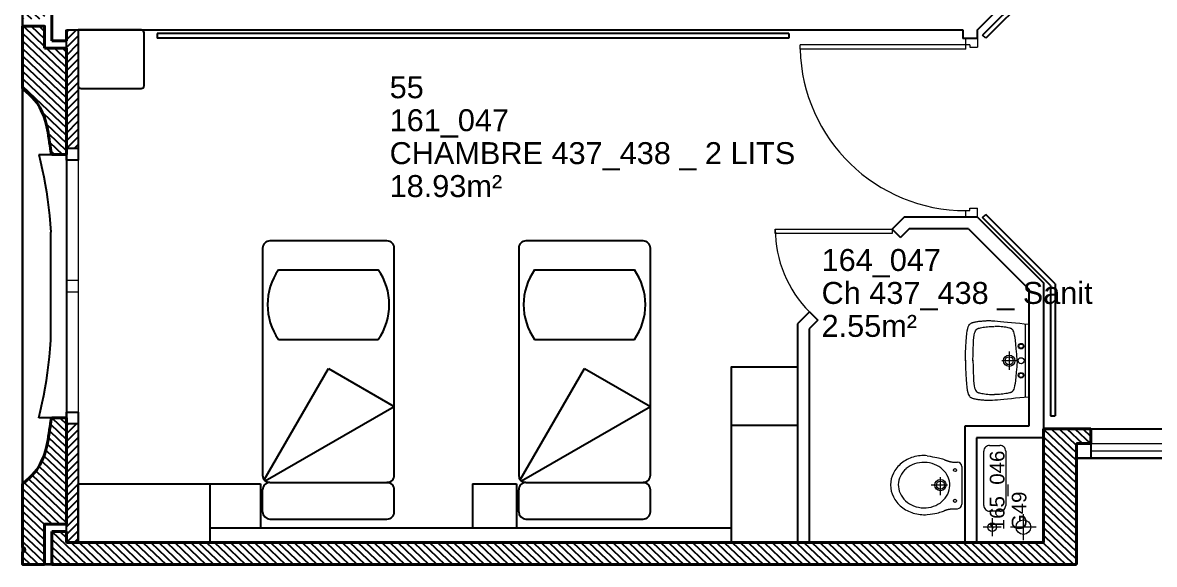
# Model space of a CAD drawing. Header units: metres. Extents: x -8 to 211, y -5 to 116.
# Drawn here: x 158.35 to 166.08, y 45.45 to 49.15 of the extents above; entities that cross this region are included whole.
import ezdxf

# ---------------------------------------------------------------- set-up
doc = ezdxf.new("R2010")
doc.units = ezdxf.units.M
doc.header["$LTSCALE"] = 0.6
doc.header["$MEASUREMENT"] = 0
doc.linetypes.add('CONTINU', pattern=[0])
doc.layers.get('0').update_dxf_attribs({"linetype": 'CONTINUOUS'})
for name, color, linetype in [('009 main courante', 181, 'CONTINUOUS'), ('400 Lits', 150, 'CONTINUOUS'), ('A_EQMP', 142, 'CONTINUOUS'), ('A_Etiqu_Gaine', 8, 'CONTINUOUS'), ('A_Etiqu_Gaine_ancien', 8, 'CONTINUOUS'), ('A_Etiqu_Gaine_code', 8, 'CONTINUOUS'), ('A_Etiqu_Local', 8, 'CONTINUOUS'), ('A_Etiqu_Local_ancien', 8, 'CONTINUOUS'), ('A_HACH_CLOIS', 7, 'CONTINU'), ('A_HACH_STRUC', 7, 'CONTINUOUS'), ('A_MUR_CLOIS', 8, 'CONTINU'), ('A_MURS_ALÈG', 7, 'CONTINU')]:
    doc.layers.add(name, color=color, linetype=linetype)
for name, color, linetype, lineweight in [('A_CHASS', 4, 'CONTINU', 0), ('A_MURS_STRU', 7, 'CONTINU', 40), ('A_PORTE', 8, 'CONTINU', 0), ('A_SANI', 5, 'CONTINU', 0), ('CONTOUR', 54, 'CONTINUOUS', 30)]:
    doc.layers.add(name, color=color, linetype=linetype, lineweight=lineweight)
doc.styles.add('Attribut', font='arial.ttf')

# ---------------------------------------------------------------- blocks, each defined once
blk = doc.blocks.new('A_Etiqu_Local')
at = {"style": 'Attribut', "flags": 1}
for tag, p in [('CODE_HOPITAL', (-0.4463, 1.632)), ('CODE_SITE', (-0.4463, 1.407)), ('CODE_BATIMENT', (-0.4463, 1.182)), ('CODE_SECTEUR', (-0.4463, 0.957)), ('CODE_ETAGE', (-0.4463, 0.732)), ('NOM_NORMALISE', (-0.4463, -0.843)), ('SECTEUR_ACTIVITE', (-0.4463, -1.068)), ('SOUS_SECTEUR_ACTIVITE', (-0.4463, -1.293)), ('VOLUME', (-0.4463, -1.518)), ('SERVICE', (-0.4463, -1.743)), ('CODE_UG', (-0.4463, -1.968)), ('CODE_UA', (-0.4463, -2.193)), ('CODE_POLE', (-0.4463, -2.418)), ('OCCUPANT_EXTERNE', (-0.4463, -2.643)), ('DISPONIBILITE', (-0.4463, -2.868)), ('ACCES_HANDICAPES', (-0.4463, -3.093)), ('NATURE_SOL', (-0.4463, -3.318)), ('RISQUE_LABORATOIRE', (-0.4463, -3.543)), ('AMIANTE', (-0.4463, -3.768))]:
    blk.add_attdef(tag, p, '', height=0.15, dxfattribs=at)
at = {"layer": 'A_Etiqu_Local', "style": 'Attribut'}
for tag, p in [('CODE_PIECE', (-0.4463, 0.282)), ('NOM_USAGE', (-0.4463, 0.057)), ('SURFACE', (-0.4463, -0.168))]:
    blk.add_attdef(tag, p, '', height=0.15, dxfattribs=at)
at = {"layer": 'A_Etiqu_Local_ancien', "style": 'Attribut'}
blk.add_attdef('CODE_PIECE_ANCIEN', (-0.4463, 0.507), '', height=0.15, dxfattribs=at)
blk = doc.blocks.new('A_Etiqu_Gaine')
at = {"style": 'Attribut', "flags": 1}
for tag, p in [('CODE_HOPITAL', (-0.4323, 0.8651)), ('CODE_SITE', (-0.4323, 0.7151)), ('CODE_BATIMENT', (-0.4323, 0.5651)), ('CODE_SECTEUR', (-0.4323, 0.4151)), ('CODE_ETAGE', (-0.4323, 0.2651)), ('NOM_NORMALISE', (-0.4323, -0.3349)), ('SECTEUR_ACTIVITE', (-0.4323, -0.4849)), ('SOUS_SECTEUR_ACTIVITE', (-0.4323, -0.6349)), ('SURFACE', (-0.4323, -0.7849)), ('CODE_UG', (-0.4323, -0.9349)), ('CODE_POLE', (-0.4323, -1.0849)), ('AMIANTE', (-0.4323, -1.2349))]:
    blk.add_attdef(tag, p, '', height=0.1, dxfattribs=at)
at = {"layer": 'A_Etiqu_Gaine', "style": 'Attribut'}
blk.add_attdef('NOM_USAGE', (-0.4323, -0.1849), '', height=0.1, dxfattribs=at)
at = {"layer": 'A_Etiqu_Gaine_ancien', "style": 'Attribut'}
blk.add_attdef('CODE_PIECE_ANCIEN', (-0.4323, 0.1151), '', height=0.1, dxfattribs=at)
at = {"layer": 'A_Etiqu_Gaine_code', "style": 'Attribut'}
blk.add_attdef('CODE_PIECE', (-0.4323, -0.0349), '', height=0.1, dxfattribs=at)

msp = doc.modelspace()

# ---------------------------------------------------------------- hatches: boundary and pattern name
at = {"layer": 'A_HACH_CLOIS'}
h = msp.add_hatch(dxfattribs=at)
h.set_pattern_fill('ANSI31', color=8, scale=0.3, style=0)
h.set_pattern_definition([(45, (158.650073, 48.286156), (-0.0265165, 0.0265165), [])])
h.paths.add_polyline_path([(158.7301, 49.096), (158.6501, 49.096), (158.6501, 48.2862), (158.7301, 48.2862)])
h = msp.add_hatch(dxfattribs=at)
h.set_pattern_fill('ANSI31', color=8, scale=0.3, style=0)
h.set_pattern_definition([(45, (158.650073, 45.596176), (-0.0265165, 0.0265165), [])])
h.paths.add_polyline_path([(158.7301, 46.4062), (158.6501, 46.4062), (158.6501, 45.7211), (158.6501, 45.5962), (158.7301, 45.5962)])
at = {"layer": 'A_HACH_STRUC', "linetype": 'Continuous'}
h = msp.add_hatch(dxfattribs=at)
h.set_pattern_fill('ANSI31', color=8, scale=0.3, angle=-88.5553, style=0)
h.set_pattern_definition([(316.4447, (158.350062, 48.24616), (0.02583954, 0.0271766), [])])
h.paths.add_polyline_path([(158.6501, 50.0462), (158.5472, 50.0462), (158.5454, 50.0362), (158.5431, 50.0224), (158.5406, 50.0054), (158.5377, 49.986), (158.5346, 49.9648), (158.5313, 49.9424), (158.5277, 49.9196), (158.5239, 49.8969), (158.5199, 49.8752), (158.5158, 49.8549), (158.5137, 49.8455), (158.5116, 49.8366), (158.5093, 49.8281), (158.5071, 49.82), (158.5047, 49.8121), (158.5022, 49.8044), (158.4996, 49.7969), (158.4969, 49.7895), (158.4941, 49.782), (158.4911, 49.7745), (158.4845, 49.7591), (158.477, 49.7432), (158.4682, 49.7268), (158.458, 49.7098), (158.446, 49.6922), (158.4319, 49.6741), (158.4156, 49.6555), (158.3967, 49.6363), (158.3749, 49.6165), (158.3501, 49.5962), (158.3501, 49.1712), (158.5001, 49.1712), (158.5001, 49.3211), (158.6501, 49.3211)])
h.paths.add_polyline_path([(158.6501, 48.9713), (158.5001, 48.9713), (158.5001, 49.1212), (158.3501, 49.1212), (158.3501, 48.6961), (158.3749, 48.6758), (158.3967, 48.656), (158.4156, 48.6368), (158.4319, 48.6182), (158.446, 48.6001), (158.458, 48.5826), (158.4682, 48.5656), (158.477, 48.5491), (158.4845, 48.5332), (158.4911, 48.5178), (158.4941, 48.5103), (158.4969, 48.5029), (158.4996, 48.4954), (158.5022, 48.4879), (158.5047, 48.4802), (158.5071, 48.4723), (158.5093, 48.4642), (158.5116, 48.4557), (158.5137, 48.4468), (158.5158, 48.4374), (158.5199, 48.4172), (158.5239, 48.3954), (158.5277, 48.3727), (158.5313, 48.3499), (158.5346, 48.3275), (158.5377, 48.3063), (158.5406, 48.2869), (158.5431, 48.2699), (158.5454, 48.2561), (158.5472, 48.2462), (158.6501, 48.2462)])
h = msp.add_hatch(dxfattribs=at)
h.set_pattern_fill('ANSI31', color=8, scale=0.3, angle=-88.5553, style=0)
h.set_pattern_definition([(316.4447, (158.350062, 45.446174), (0.02583954, 0.02717661), [])])
h.paths.add_polyline_path([(158.6501, 46.4462), (158.5472, 46.4462), (158.5454, 46.4362), (158.5431, 46.4224), (158.5406, 46.4055), (158.5377, 46.386), (158.5346, 46.3648), (158.5313, 46.3424), (158.5277, 46.3196), (158.5239, 46.297), (158.5199, 46.2752), (158.5158, 46.2549), (158.5137, 46.2455), (158.5116, 46.2366), (158.5093, 46.2281), (158.5071, 46.22), (158.5047, 46.2121), (158.5022, 46.2044), (158.4996, 46.1969), (158.4969, 46.1895), (158.4924, 46.1775), (158.4845, 46.1591), (158.477, 46.1432), (158.4682, 46.1268), (158.458, 46.1098), (158.446, 46.0922), (158.4319, 46.0741), (158.4156, 46.0555), (158.3967, 46.0363), (158.3749, 46.0165), (158.3501, 45.9962), (158.3501, 45.5612, -1), (158.3501, 45.5312), (158.3501, 45.4462), (158.5001, 45.4462), (158.5001, 45.7211), (158.6501, 45.7211)])
h.paths.add_polyline_path([(165.5501, 46.2712), (165.65, 46.2712), (165.65, 46.3712), (165.5501, 46.3712), (165.3246, 46.3712), (165.3246, 46.3099), (165.3246, 45.5962), (158.6501, 45.5962), (158.6501, 45.6711), (158.5501, 45.6711), (158.5501, 45.6462), (158.5501, 45.4462), (165.2251, 45.4462), (165.5501, 45.4462)])

# ---------------------------------------------------------------- linework, layer by layer
at = {"layer": '009 main courante', "color": 8, "linetype": 'Continuous'}
for p, q in [((165.3746, 49.5254), (164.91, 49.0607)), ((165.4046, 49.5129), (164.9312, 49.0395)), ((163.5847, 49.0711), (159.2701, 49.0711)), ((159.2701, 49.0711), (159.2701, 49.0411)), ((163.5847, 49.0411), (159.2701, 49.0411)), ((164.9312, 49.0395), (164.91, 49.0607)), ((164.91, 47.8152), (164.9312, 47.8364)), ((165.3746, 47.3506), (164.91, 47.8152)), ((165.4046, 47.363), (164.9312, 47.8364)), ((165.3746, 47.3506), (165.3746, 46.4612)), ((165.4046, 47.363), (165.4046, 46.4612)), ((165.3746, 46.4612), (165.4046, 46.4612))]:
    msp.add_line(p, q, dxfattribs=at)
at = {"layer": '009 main courante', "color": 8}
msp.add_line((163.5847, 49.0711), (163.5847, 49.0411), dxfattribs=at)
at = {"layer": '400 Lits', "color": 8, "linetype": 'Continuous'}
for p, q in [((160.8395, 47.6553), (160.0395, 47.6553)), ((162.5895, 47.6553), (161.7895, 47.6553)), ((159.9895, 47.6053), (159.9895, 46.055)), ((160.8895, 46.055), (160.8895, 47.6053)), ((161.7395, 47.6053), (161.7395, 46.055)), ((162.6395, 46.055), (162.6395, 47.6053)), ((160.0987, 47.4586), (160.7803, 47.4586)), ((161.8487, 47.4586), (162.5303, 47.4586)), ((160.0987, 46.9815), (160.7803, 46.9815)), ((161.8487, 46.9815), (162.5303, 46.9815)), ((160.0004, 46.0241), (160.4395, 46.7847)), ((160.4395, 46.7847), (160.8895, 46.5249)), ((161.7504, 46.0241), (162.1895, 46.7847)), ((162.1895, 46.7847), (162.6395, 46.5249)), ((160.0084, 46.0162), (160.8895, 46.5249)), ((161.7584, 46.0162), (162.6395, 46.5249)), ((159.9895, 45.8053), (159.9895, 45.9553)), ((160.0395, 46.0053), (160.8395, 46.0053)), ((160.0395, 46.0053), (160.8395, 46.0053)), ((160.0395, 46.0053), (160.8395, 46.0053)), ((160.8895, 45.8053), (160.8895, 45.9553)), ((161.7395, 45.8053), (161.7395, 45.9553)), ((161.7895, 46.0053), (162.5895, 46.0053)), ((161.7895, 46.0053), (162.5895, 46.0053)), ((161.7895, 46.0053), (162.5895, 46.0053)), ((162.6395, 45.8053), (162.6395, 45.9553)), ((160.0395, 45.7553), (160.8395, 45.7553)), ((161.7895, 45.7553), (162.5895, 45.7553))]:
    msp.add_line(p, q, dxfattribs=at)
for centre, radius, start, end in [((160.0395, 47.6053), 0.05, 90.00168, 180.00176), ((160.8395, 47.6053), 0.05, 359.99938, 89.99947), ((161.7895, 47.6053), 0.05, 90.00168, 180.00176), ((162.5895, 47.6053), 0.05, 359.99938, 89.99947), ((160.4395, 47.22), 0.416, 145.00777, 214.99254), ((160.4395, 47.22), 0.416, 325.00791, 34.99193), ((162.1895, 47.22), 0.416, 145.00777, 214.99254), ((162.1895, 47.22), 0.416, 325.00791, 34.99193), ((160.0395, 46.0553), 0.05, 180.00006, 269.99994), ((160.8395, 46.0553), 0.05, 270.00168, 0.00176), ((161.7895, 46.0553), 0.05, 180.00006, 269.99994), ((162.5895, 46.0553), 0.05, 270.00168, 0.00176), ((160.0395, 45.9553), 0.05, 89.99996, 180.00004), ((160.8395, 45.9553), 0.05, 359.99824, 89.99832), ((161.7895, 45.9553), 0.05, 89.99996, 180.00004), ((162.5895, 45.9553), 0.05, 359.99824, 89.99832), ((160.0395, 45.8053), 0.05, 180.00006, 269.99994), ((160.8395, 45.8053), 0.05, 270.00168, 0.00176), ((161.7895, 45.8053), 0.05, 180.00006, 269.99994), ((162.5895, 45.8053), 0.05, 270.00168, 0.00176)]:
    msp.add_arc(centre, radius, start, end, dxfattribs=at)
at = {"layer": 'A_CHASS', "color": 8, "linetype": 'Continuous'}
for p, q in [((158.6501, 46.4862), (158.6501, 48.2062)), ((158.7301, 48.2062), (158.7301, 46.4862)), ((165.6501, 46.2712), (167.0999, 46.2712)), ((165.6501, 46.2212), (167.0999, 46.2212)), ((165.6501, 46.1712), (167.0999, 46.1712))]:
    msp.add_line(p, q, dxfattribs=at)
for points in [[(158.6501, 47.3862), (158.7301, 47.3862)], [(158.7301, 47.3062), (158.6501, 47.3062)]]:
    msp.add_lwpolyline(points, dxfattribs=at)
at = {"layer": 'A_EQMP', "color": 8, "linetype": 'Continuous'}
for p, q in [((163.1946, 46.3962), (163.6446, 46.3962)), ((159.9747, 45.9962), (159.9747, 45.6962)), ((161.4247, 45.9962), (161.7247, 45.9962)), ((161.4247, 45.9962), (161.4247, 45.6962)), ((161.7247, 45.9962), (161.7247, 45.6962)), ((159.6301, 45.6962), (163.1946, 45.6962))]:
    msp.add_line(p, q, dxfattribs=at)
msp.add_lwpolyline([(158.7301, 49.096), (158.7301, 48.716, 0.414214), (158.7501, 48.696), (159.1601, 48.696, 0.414214), (159.1801, 48.716), (159.1801, 49.076, 0.414213), (159.1601, 49.096), (158.7301, 49.096)], format="xyb", dxfattribs=at)
msp.add_lwpolyline([(163.6446, 45.5962), (163.1946, 45.5962), (163.1946, 46.7962), (163.6446, 46.7962)], close=True, dxfattribs=at)
msp.add_lwpolyline([(159.6301, 45.9962), (159.6301, 45.5962), (158.7301, 45.5962), (158.7301, 45.9962), (159.9747, 45.9962)], dxfattribs=at)
at = {"layer": 'A_MUR_CLOIS', "color": 8, "linetype": 'Continuous'}
for p, q in [((164.8746, 49.096), (165.3246, 49.546)), ((158.6501, 49.096), (164.7746, 49.096)), ((164.7745, 49.0962), (164.7743, 49.096)), ((164.7746, 49.096), (164.7743, 49.096)), ((164.7746, 49.096), (164.7746, 49.038)), ((164.8746, 49.038), (164.7746, 49.038)), ((164.8746, 49.038), (164.8746, 49.096)), ((164.3746, 47.8182), (164.2925, 47.736)), ((164.8746, 47.8182), (164.3746, 47.8182)), ((164.8746, 47.8182), (165.3246, 47.3682)), ((164.2925, 47.736), (164.349, 47.6795)), ((164.4078, 47.7382), (164.349, 47.6795)), ((164.8132, 47.7382), (164.4078, 47.7382)), ((164.8132, 47.7382), (165.2246, 47.3268)), ((165.3246, 47.3682), (165.3246, 46.3099)), ((165.2246, 47.3268), (165.2246, 46.3899)), ((163.7268, 47.1704), (163.6446, 47.0882)), ((163.7833, 47.1138), (163.7246, 47.0551)), ((163.7268, 47.1704), (163.7833, 47.1138)), ((163.6446, 47.0882), (163.6446, 45.5962)), ((163.7246, 47.0551), (163.7246, 45.5962)), ((165.2246, 46.3899), (164.7876, 46.3899)), ((164.7876, 46.3899), (164.7876, 45.5962)), ((165.3246, 46.3099), (164.8676, 46.3099)), ((164.8676, 46.3099), (164.8676, 45.5962))]:
    msp.add_line(p, q, dxfattribs=at)
for points in [[(158.7301, 49.0962), (158.7301, 48.2062), (158.6501, 48.2062), (158.6501, 49.0962)], [(158.6501, 49.0962), (158.7301, 49.0962)], [(158.7301, 48.2862), (158.6501, 48.2862)], [(158.7301, 46.4862), (158.7301, 45.5962), (158.6501, 45.5962), (158.6501, 46.4862)], [(158.6501, 46.4862), (158.7301, 46.4862)], [(158.7301, 46.4062), (158.6501, 46.4062)]]:
    msp.add_lwpolyline(points, dxfattribs=at)
msp.add_lwpolyline([(165.6501, 46.1712), (165.5501, 46.1712), (165.5501, 46.2712), (165.6501, 46.2712)], close=True, dxfattribs=at)
at = {"layer": 'A_MURS_ALÈG', "color": 8, "ltscale": 200}
for p, q in [((158.3501, 48.6962), (158.3501, 45.9962)), ((158.4601, 48.2462), (158.6501, 48.2462)), ((158.6501, 48.2462), (158.6501, 46.4462)), ((158.5435, 46.9768), (158.5435, 47.7156)), ((158.5384, 46.9193), (158.5435, 46.9768)), ((158.5266, 46.8087), (158.5328, 46.8633)), ((158.5328, 46.8633), (158.5384, 46.9193)), ((158.5197, 46.7552), (158.5266, 46.8087)), ((158.5121, 46.7027), (158.5197, 46.7552)), ((158.4942, 46.5994), (158.5036, 46.6508)), ((158.5036, 46.6508), (158.5121, 46.7027)), ((158.4839, 46.5483), (158.4942, 46.5994)), ((158.4601, 46.4462), (158.4725, 46.4973)), ((158.4725, 46.4973), (158.4839, 46.5483)), ((158.6501, 46.4462), (158.4601, 46.4462)), ((165.65, 46.3712), (167.1, 46.3712))]:
    msp.add_line(p, q, dxfattribs=at)
msp.add_lwpolyline([(158.4601, 48.2462), (158.4725, 48.195), (158.4839, 48.144), (158.4942, 48.0929), (158.5036, 48.0415), (158.5121, 47.9897), (158.5197, 47.9371), (158.5266, 47.8836), (158.5328, 47.829), (158.5384, 47.7731), (158.5435, 47.7156)], dxfattribs=at)
at = {"layer": 'A_MURS_STRU', "color": 8, "linetype": 'Continuous'}
for p, q in [((158.5501, 49.2711), (158.5501, 49.0213)), ((158.6501, 49.0962), (158.6501, 49.0213)), ((158.5001, 48.9713), (158.6501, 48.9713)), ((158.5501, 49.0213), (158.6501, 49.0213)), ((158.6501, 48.2462), (158.6501, 48.9713)), ((158.5501, 48.2462), (158.6501, 48.2462)), ((158.5501, 46.4462), (158.6501, 46.4462)), ((158.6501, 46.4462), (158.6501, 45.7211)), ((165.3246, 46.3712), (165.65, 46.3712)), ((165.3246, 45.5962), (165.3246, 46.3712)), ((165.65, 46.3712), (165.65, 46.2712)), ((165.5501, 46.2712), (165.65, 46.2712)), ((165.5501, 45.4462), (165.5501, 46.2712)), ((158.5001, 45.7211), (158.6501, 45.7211)), ((158.5501, 45.4462), (158.5501, 45.6711)), ((158.5501, 45.6711), (158.6501, 45.6711)), ((158.6501, 45.5962), (158.6501, 45.6711)), ((165.3246, 45.5962), (158.6501, 45.5962)), ((165.5501, 45.4462), (158.5501, 45.4462))]:
    msp.add_line(p, q, dxfattribs=at)
for points in [[(158.5001, 48.9713), (158.5001, 49.1212), (158.3501, 49.1212), (158.3501, 48.6961)], [(158.3501, 48.6961), (158.3749, 48.6758), (158.3967, 48.656), (158.4156, 48.6368), (158.4319, 48.6182), (158.446, 48.6001), (158.458, 48.5826), (158.4682, 48.5656), (158.477, 48.5491), (158.4845, 48.5332), (158.4911, 48.5178), (158.4911, 48.5178), (158.4941, 48.5103), (158.4969, 48.5029), (158.4996, 48.4954), (158.5022, 48.4879), (158.5047, 48.4802), (158.5071, 48.4723), (158.5093, 48.4642), (158.5116, 48.4557), (158.5137, 48.4468), (158.5158, 48.4374), (158.5158, 48.4374), (158.5199, 48.4172), (158.5239, 48.3954), (158.5277, 48.3727), (158.5313, 48.3499), (158.5346, 48.3275), (158.5377, 48.3063), (158.5406, 48.2869), (158.5431, 48.2699), (158.5454, 48.2561), (158.5473, 48.2461)], [(158.3501, 45.9962), (158.3749, 46.0165), (158.3967, 46.0363), (158.4156, 46.0555), (158.4319, 46.0741), (158.446, 46.0922), (158.458, 46.1098), (158.4682, 46.1268), (158.477, 46.1432), (158.4845, 46.1591), (158.4911, 46.1745), (158.4911, 46.1745), (158.4941, 46.182), (158.4969, 46.1895), (158.4996, 46.1969), (158.5022, 46.2044), (158.5047, 46.2121), (158.5071, 46.22), (158.5093, 46.2281), (158.5116, 46.2366), (158.5137, 46.2455), (158.5158, 46.2549), (158.5158, 46.2549), (158.5199, 46.2752), (158.5239, 46.297), (158.5277, 46.3196), (158.5313, 46.3424), (158.5346, 46.3648), (158.5377, 46.386), (158.5406, 46.4055), (158.5431, 46.4224), (158.5454, 46.4362), (158.5473, 46.4462)], [(158.3501, 45.5612), (158.3501, 45.9962)], [(158.5001, 45.7211), (158.5001, 45.4462), (158.3501, 45.4462), (158.3501, 45.5312)]]:
    msp.add_lwpolyline(points, dxfattribs=at)
msp.add_arc((158.3501, 45.5462), 0.015, 269.99997, 90, dxfattribs=at)
at = {"layer": 'A_PORTE', "color": 8, "linetype": 'Continuous'}
for p, q in [((164.8746, 49.038), (164.7946, 49.038)), ((164.7946, 48.9641), (164.7946, 49.038)), ((164.8746, 49.038), (164.8746, 48.9781)), ((164.8224, 48.9941), (163.663, 48.9941)), ((163.663, 48.9641), (163.663, 48.9941)), ((164.7946, 48.9641), (163.663, 48.9641)), ((164.8224, 48.9941), (164.8224, 48.9781)), ((164.8224, 48.9781), (164.8746, 48.9781)), ((164.8224, 47.8781), (164.8746, 47.8781)), ((164.8224, 47.8621), (164.8224, 47.8781)), ((164.8746, 47.8182), (164.8746, 47.8781)), ((164.7946, 47.8621), (164.8224, 47.8621)), ((164.7946, 47.8182), (164.7946, 47.8621)), ((164.8746, 47.8182), (164.7946, 47.8182)), ((163.4925, 47.706), (163.4925, 47.736)), ((163.4925, 47.736), (164.2925, 47.736)), ((164.2925, 47.736), (164.2925, 47.706)), ((164.2925, 47.706), (163.4925, 47.706))]:
    msp.add_line(p, q, dxfattribs=at)
for centre, radius, start, end in [((164.7946, 48.9941), 1.132, 181.51862, 270), ((164.2925, 47.736), 0.8, 180.00001, 225.00002)]:
    msp.add_arc(centre, radius, start, end, dxfattribs=at)
at = {"layer": 'A_SANI', "color": 8, "linetype": 'Continuous'}
for p, q in [((164.8342, 47.095), (164.8375, 47.0965)), ((164.8375, 47.0965), (164.8412, 47.0979)), ((164.8412, 47.0979), (164.8453, 47.0991)), ((164.8453, 47.0991), (164.8497, 47.1002)), ((164.8497, 47.1002), (164.8545, 47.1013)), ((164.8545, 47.1013), (164.8599, 47.1023)), ((164.8599, 47.1023), (164.8656, 47.1033)), ((164.8656, 47.1033), (164.8716, 47.1043)), ((164.8716, 47.1043), (164.8779, 47.1052)), ((164.8779, 47.1052), (164.8844, 47.1061)), ((164.8844, 47.1061), (164.8909, 47.1069)), ((164.8909, 47.1069), (164.8975, 47.1076)), ((164.8975, 47.1076), (164.904, 47.1083)), ((164.904, 47.1083), (164.9104, 47.1089)), ((164.9104, 47.1089), (164.9166, 47.1095)), ((164.9166, 47.1095), (164.9225, 47.11)), ((164.9225, 47.11), (164.9282, 47.1103)), ((164.9282, 47.1103), (164.9338, 47.1106)), ((164.9338, 47.1106), (164.9394, 47.1108)), ((164.9394, 47.1108), (164.945, 47.111)), ((164.945, 47.111), (164.9509, 47.111)), ((164.9509, 47.111), (164.9569, 47.1109)), ((164.9569, 47.1109), (164.9633, 47.1107)), ((164.9633, 47.1107), (164.9701, 47.1105)), ((164.9701, 47.1105), (164.9774, 47.1101)), ((164.9774, 47.1101), (164.9937, 47.109)), ((164.9937, 47.109), (165.0123, 47.1076)), ((165.0123, 47.1076), (165.033, 47.1058)), ((165.033, 47.1058), (165.0556, 47.1037)), ((165.0556, 47.1037), (165.0801, 47.1013)), ((165.0801, 47.1013), (165.1062, 47.0987)), ((165.1062, 47.0987), (165.1339, 47.0959)), ((165.1339, 47.0959), (165.1629, 47.093)), ((164.7989, 46.9986), (164.8016, 47.0229)), ((164.8016, 47.0229), (164.8047, 47.0422)), ((164.8047, 47.0422), (164.8081, 47.0573)), ((164.8081, 47.0573), (164.812, 47.0688)), ((164.812, 47.0688), (164.8162, 47.0775)), ((164.8162, 47.0775), (164.8207, 47.0842)), ((164.8207, 47.0842), (164.8231, 47.0869)), ((164.8231, 47.0869), (164.8256, 47.0893)), ((164.8256, 47.0893), (164.8283, 47.0915)), ((164.8283, 47.0915), (164.8311, 47.0934)), ((164.8311, 47.0934), (164.8342, 47.095)), ((164.8525, 47.0121), (164.8551, 47.0248)), ((164.8551, 47.0248), (164.8581, 47.0345)), ((164.8581, 47.0345), (164.8612, 47.0418)), ((164.8612, 47.0418), (164.8645, 47.0472)), ((164.8645, 47.0472), (164.8662, 47.0494)), ((164.8662, 47.0494), (164.868, 47.0513)), ((164.868, 47.0513), (164.8699, 47.053)), ((164.8699, 47.053), (164.8718, 47.0545)), ((164.8718, 47.0545), (164.8739, 47.0557)), ((164.8739, 47.0557), (164.8762, 47.0569)), ((164.8762, 47.0569), (164.8787, 47.0579)), ((164.8787, 47.0579), (164.8814, 47.0588)), ((164.8814, 47.0588), (164.8843, 47.0596)), ((164.8843, 47.0596), (164.8876, 47.0604)), ((164.8876, 47.0604), (164.8949, 47.062)), ((164.8949, 47.062), (164.9032, 47.0636)), ((164.9032, 47.0636), (164.9125, 47.0651)), ((164.9125, 47.0651), (164.9224, 47.0665)), ((164.9224, 47.0665), (164.9329, 47.0678)), ((164.9329, 47.0678), (164.9438, 47.0689)), ((164.9438, 47.0689), (164.9549, 47.0699)), ((164.9549, 47.0699), (164.966, 47.0707)), ((164.966, 47.0707), (164.9771, 47.0713)), ((164.9771, 47.0713), (164.9879, 47.0717)), ((165.0029, 47.0713), (164.9922, 47.0717)), ((165.014, 47.0707), (165.0029, 47.0713)), ((165.0251, 47.0699), (165.014, 47.0707)), ((165.0362, 47.0689), (165.0251, 47.0699)), ((165.0471, 47.0678), (165.0362, 47.0689)), ((165.0576, 47.0665), (165.0471, 47.0678)), ((165.0676, 47.0651), (165.0576, 47.0665)), ((165.0768, 47.0636), (165.0676, 47.0651)), ((165.0851, 47.062), (165.0768, 47.0636)), ((165.0925, 47.0604), (165.0851, 47.062)), ((165.0957, 47.0596), (165.0925, 47.0604)), ((165.0986, 47.0588), (165.0957, 47.0596)), ((165.1013, 47.0579), (165.0986, 47.0588)), ((165.1038, 47.0569), (165.1013, 47.0579)), ((165.1061, 47.0557), (165.1038, 47.0569)), ((165.1082, 47.0545), (165.1061, 47.0557)), ((165.1102, 47.053), (165.1082, 47.0545)), ((165.112, 47.0513), (165.1102, 47.053)), ((165.1138, 47.0494), (165.112, 47.0513)), ((165.1155, 47.0472), (165.1138, 47.0494)), ((165.1188, 47.0418), (165.1155, 47.0472)), ((165.122, 47.0345), (165.1188, 47.0418)), ((165.1251, 47.0248), (165.122, 47.0345)), ((165.1282, 47.0121), (165.1251, 47.0248)), ((165.1629, 47.093), (165.1932, 47.09)), ((165.1932, 47.09), (165.2246, 47.0869)), ((165.1997, 47.0869), (165.1997, 46.5915)), ((165.2246, 47.0869), (165.2246, 46.5915)), ((164.7949, 46.9322), (164.7967, 46.9686)), ((164.7967, 46.9686), (164.7989, 46.9986)), ((164.845, 46.9182), (164.8463, 46.9493)), ((164.8463, 46.9493), (164.848, 46.9749)), ((164.848, 46.9749), (164.8501, 46.9956)), ((164.8501, 46.9956), (164.8525, 47.0121)), ((165.1311, 46.9956), (165.1282, 47.0121)), ((165.1341, 46.9749), (165.1311, 46.9956)), ((165.137, 46.9493), (165.1341, 46.9749)), ((165.1399, 46.9182), (165.137, 46.9493)), ((164.7929, 46.8372), (164.7937, 46.8887)), ((164.7937, 46.8887), (164.7949, 46.9322)), ((164.8437, 46.837), (164.8441, 46.881)), ((164.8441, 46.881), (164.845, 46.9182)), ((165.0911, 46.9005), (165.0911, 46.774)), ((165.1428, 46.881), (165.1399, 46.9182)), ((165.1458, 46.837), (165.1428, 46.881)), ((164.7929, 46.8412), (164.7937, 46.7897)), ((164.7937, 46.7897), (164.7949, 46.7462)), ((164.8437, 46.8404), (164.8441, 46.7964)), ((164.8441, 46.7964), (164.845, 46.7592)), ((165.1421, 46.8372), (165.04, 46.8372)), ((165.1428, 46.7964), (165.1399, 46.7592)), ((165.1458, 46.8404), (165.1428, 46.7964)), ((164.7949, 46.7462), (164.7967, 46.7098)), ((164.7967, 46.7098), (164.7989, 46.6798)), ((164.845, 46.7592), (164.8463, 46.728)), ((164.8463, 46.728), (164.848, 46.7024)), ((165.137, 46.728), (165.1341, 46.7024)), ((165.1399, 46.7592), (165.137, 46.728)), ((164.7989, 46.6798), (164.8016, 46.6555)), ((164.8016, 46.6555), (164.8047, 46.6362)), ((164.8047, 46.6362), (164.8081, 46.6211)), ((164.848, 46.7024), (164.8501, 46.6817)), ((164.8501, 46.6817), (164.8525, 46.6653)), ((164.8525, 46.6653), (164.8551, 46.6525)), ((164.8551, 46.6525), (164.8581, 46.6428)), ((164.8581, 46.6428), (164.8612, 46.6356)), ((164.8612, 46.6356), (164.8645, 46.6301)), ((165.1188, 46.6356), (165.1155, 46.6301)), ((165.122, 46.6428), (165.1188, 46.6356)), ((165.1251, 46.6525), (165.122, 46.6428)), ((165.1282, 46.6653), (165.1251, 46.6525)), ((165.1311, 46.6817), (165.1282, 46.6653)), ((165.1341, 46.7024), (165.1311, 46.6817)), ((164.8081, 46.6211), (164.812, 46.6096)), ((164.812, 46.6096), (164.8162, 46.6009)), ((164.8162, 46.6009), (164.8207, 46.5942)), ((164.8207, 46.5942), (164.8231, 46.5915)), ((164.8231, 46.5915), (164.8256, 46.5891)), ((164.8256, 46.5891), (164.8283, 46.5869)), ((164.8283, 46.5869), (164.8311, 46.585)), ((164.8311, 46.585), (164.8342, 46.5834)), ((164.8342, 46.5834), (164.8375, 46.5819)), ((164.8375, 46.5819), (164.8412, 46.5805)), ((164.8412, 46.5805), (164.8453, 46.5793)), ((164.8453, 46.5793), (164.8497, 46.5782)), ((164.8497, 46.5782), (164.8545, 46.5771)), ((164.8545, 46.5771), (164.8599, 46.5761)), ((164.8599, 46.5761), (164.8656, 46.5751)), ((164.8645, 46.6301), (164.8662, 46.6279)), ((164.8656, 46.5751), (164.8716, 46.5741)), ((164.8662, 46.6279), (164.868, 46.626)), ((164.868, 46.626), (164.8699, 46.6243)), ((164.8699, 46.6243), (164.8718, 46.6229)), ((164.8716, 46.5741), (164.8779, 46.5732)), ((164.8718, 46.6229), (164.8739, 46.6216)), ((164.8739, 46.6216), (164.8762, 46.6205)), ((164.8762, 46.6205), (164.8787, 46.6195)), ((164.8779, 46.5732), (164.8844, 46.5723)), ((164.8787, 46.6195), (164.8814, 46.6186)), ((164.8814, 46.6186), (164.8843, 46.6177)), ((164.8843, 46.6177), (164.8876, 46.6169)), ((164.8844, 46.5723), (164.8909, 46.5715)), ((164.8876, 46.6169), (164.8949, 46.6153)), ((164.8909, 46.5715), (164.8975, 46.5708)), ((164.8949, 46.6153), (164.9032, 46.6138)), ((164.8975, 46.5708), (164.904, 46.5701)), ((164.9032, 46.6138), (164.9125, 46.6123)), ((164.904, 46.5701), (164.9104, 46.5695)), ((164.9104, 46.5695), (164.9166, 46.5689)), ((164.9125, 46.6123), (164.9226, 46.6109)), ((164.9166, 46.5689), (164.9225, 46.5685)), ((164.9225, 46.5685), (164.9282, 46.5681)), ((164.9226, 46.6109), (164.9332, 46.6096)), ((164.9282, 46.5681), (164.9338, 46.5678)), ((164.9332, 46.6096), (164.9443, 46.6084)), ((164.9338, 46.5678), (164.9394, 46.5676)), ((164.9394, 46.5676), (164.945, 46.5674)), ((164.9443, 46.6084), (164.9556, 46.6074)), ((164.945, 46.5674), (164.9509, 46.5674)), ((164.9509, 46.5674), (164.9569, 46.5675)), ((164.9556, 46.6074), (164.9672, 46.6066)), ((164.9569, 46.5675), (164.9633, 46.5677)), ((164.9633, 46.5677), (164.9701, 46.5679)), ((164.9672, 46.6066), (164.9787, 46.606)), ((164.9701, 46.5679), (164.9774, 46.5683)), ((164.9774, 46.5683), (164.9937, 46.5694)), ((164.9787, 46.606), (164.99, 46.6056)), ((165.0013, 46.606), (164.99, 46.6056)), ((164.9937, 46.5694), (165.0123, 46.5708)), ((165.0129, 46.6066), (165.0013, 46.606)), ((165.0123, 46.5708), (165.033, 46.5726)), ((165.0244, 46.6074), (165.0129, 46.6066)), ((165.0358, 46.6084), (165.0244, 46.6074)), ((165.033, 46.5726), (165.0556, 46.5747)), ((165.0468, 46.6096), (165.0358, 46.6084)), ((165.0575, 46.6109), (165.0468, 46.6096)), ((165.0556, 46.5747), (165.0801, 46.5771)), ((165.0675, 46.6123), (165.0575, 46.6109)), ((165.0768, 46.6138), (165.0675, 46.6123)), ((165.0851, 46.6153), (165.0768, 46.6138)), ((165.0801, 46.5771), (165.1062, 46.5797)), ((165.0925, 46.6169), (165.0851, 46.6153)), ((165.0957, 46.6177), (165.0925, 46.6169)), ((165.0986, 46.6186), (165.0957, 46.6177)), ((165.1013, 46.6195), (165.0986, 46.6186)), ((165.1038, 46.6205), (165.1013, 46.6195)), ((165.1061, 46.6216), (165.1038, 46.6205)), ((165.1082, 46.6229), (165.1061, 46.6216)), ((165.1062, 46.5797), (165.1339, 46.5825)), ((165.1102, 46.6243), (165.1082, 46.6229)), ((165.112, 46.626), (165.1102, 46.6243)), ((165.1138, 46.6279), (165.112, 46.626)), ((165.1155, 46.6301), (165.1138, 46.6279)), ((165.1339, 46.5825), (165.1629, 46.5854)), ((165.1629, 46.5854), (165.1932, 46.5885)), ((165.1932, 46.5885), (165.2246, 46.5915)), ((164.9576, 46.259), (165.0276, 46.259)), ((164.5315, 46.1876), (164.5508, 46.1846)), ((164.5508, 46.1846), (164.568, 46.1817)), ((164.568, 46.1817), (164.5832, 46.1789)), ((164.5832, 46.1789), (164.5965, 46.176)), ((164.5965, 46.176), (164.6082, 46.1733)), ((164.6082, 46.1733), (164.6183, 46.1707)), ((164.6183, 46.1707), (164.6271, 46.1682)), ((164.6271, 46.1682), (164.6347, 46.1658)), ((164.9176, 45.849), (164.9176, 46.219)), ((165.0676, 46.219), (165.0676, 45.849)), ((164.6347, 46.1658), (164.6413, 46.1636)), ((164.6413, 46.1636), (164.647, 46.1615)), ((164.647, 46.1615), (164.6496, 46.1606)), ((164.6496, 46.1606), (164.6521, 46.1597)), ((164.6521, 46.1597), (164.6544, 46.1588)), ((164.6544, 46.1588), (164.6566, 46.1579)), ((164.6566, 46.1579), (164.6588, 46.1571)), ((164.6588, 46.1571), (164.6609, 46.1564)), ((164.6609, 46.1564), (164.6629, 46.1556)), ((164.6629, 46.1556), (164.665, 46.1548)), ((164.665, 46.1548), (164.667, 46.1541)), ((164.667, 46.1541), (164.6691, 46.1534)), ((164.6691, 46.1534), (164.6712, 46.1526)), ((164.6712, 46.1526), (164.6734, 46.1519)), ((164.6734, 46.1519), (164.6756, 46.1512)), ((164.6756, 46.1512), (164.6779, 46.1505)), ((164.6779, 46.1505), (164.6801, 46.1498)), ((164.6801, 46.1498), (164.6824, 46.1492)), ((164.6824, 46.1492), (164.6847, 46.1485)), ((164.6847, 46.1485), (164.687, 46.1479)), ((164.687, 46.1479), (164.6893, 46.1474)), ((164.6893, 46.1474), (164.6915, 46.1469)), ((164.6915, 46.1469), (164.6959, 46.146)), ((164.6959, 46.146), (164.7003, 46.1453)), ((164.7003, 46.1453), (164.7046, 46.1447)), ((164.7046, 46.1447), (164.7088, 46.1443)), ((164.7088, 46.1443), (164.7131, 46.144)), ((164.7131, 46.144), (164.7174, 46.1438)), ((164.7174, 46.1438), (164.7218, 46.1437)), ((164.7218, 46.1437), (164.7262, 46.1436)), ((164.7262, 46.1436), (164.7308, 46.1436)), ((164.7308, 46.1436), (164.7356, 46.1436)), ((164.7356, 46.1436), (164.7387, 46.1435)), ((164.7676, 46.1135), (164.7676, 45.8563)), ((164.6218, 45.919), (164.6218, 46.0411)), ((164.6706, 45.9874), (164.5583, 45.9874)), ((164.5315, 45.7872), (164.5508, 45.7889)), ((164.5508, 45.7889), (164.568, 45.791)), ((164.568, 45.791), (164.5832, 45.7934)), ((164.5832, 45.7934), (164.5965, 45.7961)), ((164.5965, 45.7961), (164.6082, 45.7989)), ((164.6082, 45.7989), (164.6183, 45.8018)), ((164.6183, 45.8018), (164.6271, 45.8047)), ((164.6271, 45.8047), (164.6347, 45.8076)), ((164.6347, 45.8076), (164.6413, 45.8102)), ((164.6413, 45.8102), (164.647, 45.8127)), ((164.647, 45.8127), (164.6496, 45.8138)), ((164.6496, 45.8138), (164.6521, 45.8148)), ((164.6521, 45.8148), (164.6544, 45.8157)), ((164.6544, 45.8157), (164.6566, 45.8166)), ((164.6566, 45.8166), (164.6588, 45.8174)), ((164.6588, 45.8174), (164.6609, 45.8182)), ((164.6609, 45.8182), (164.6629, 45.8189)), ((164.6629, 45.8189), (164.665, 45.8196)), ((164.665, 45.8196), (164.667, 45.8202)), ((164.667, 45.8202), (164.6691, 45.8207)), ((164.6691, 45.8207), (164.6712, 45.8213)), ((164.6712, 45.8213), (164.6734, 45.8218)), ((164.6734, 45.8218), (164.6756, 45.8222)), ((164.6756, 45.8222), (164.6779, 45.8227)), ((164.6779, 45.8227), (164.6801, 45.823)), ((164.6801, 45.823), (164.6824, 45.8234)), ((164.6824, 45.8234), (164.6847, 45.8238)), ((164.6847, 45.8238), (164.687, 45.8241)), ((164.687, 45.8241), (164.6893, 45.8243)), ((164.6893, 45.8243), (164.6915, 45.8246)), ((164.6915, 45.8246), (164.6959, 45.825)), ((164.6959, 45.825), (164.7003, 45.8254)), ((164.7003, 45.8254), (164.7046, 45.8257)), ((164.7046, 45.8257), (164.7088, 45.8259)), ((164.7088, 45.8259), (164.7131, 45.826)), ((164.7131, 45.826), (164.7174, 45.8261)), ((164.7174, 45.8261), (164.7218, 45.8262)), ((164.7218, 45.8262), (164.7262, 45.8262)), ((164.7262, 45.8262), (164.7308, 45.8262)), ((164.7308, 45.8262), (164.7356, 45.8262)), ((164.7356, 45.8262), (164.7387, 45.8263)), ((165.0276, 45.809), (164.9576, 45.809)), ((165.1884, 45.6124), (165.1884, 45.7881)), ((164.9746, 45.7618), (164.9746, 45.6388)), ((165.0361, 45.7003), (164.9131, 45.7003)), ((165.2762, 45.7003), (165.1005, 45.7003))]:
    msp.add_line(p, q, dxfattribs=at)
for centre, radius in [((165.1726, 46.9367), 0.0189), ((165.1726, 46.9367), 0.0144), ((165.0911, 46.8372), 0.0387), ((165.0911, 46.8372), 0.0274), ((165.1726, 46.8372), 0.0204), ((165.1726, 46.7377), 0.0189), ((165.1726, 46.7377), 0.0144), ((164.7215, 46.0899), 0.0105), ((164.6218, 45.9874), 0.0383), ((164.6218, 45.9874), 0.0276), ((164.7215, 45.8799), 0.0105), ((164.9746, 45.7003), 0.03), ((165.1884, 45.7003), 0.05)]:
    msp.add_circle(centre, radius, dxfattribs=at)
for centre, radius, start, end in [((164.9576, 46.219), 0.04, 89.99924, 179.99933), ((165.0276, 46.219), 0.04, 359.99924, 89.99933), ((164.5005, 45.9562), 0.232, 106.22047, 128.6625), ((164.5082, 45.9297), 0.2596, 85.01907, 106.22016), ((164.4848, 45.9758), 0.2069, 128.66279, 153.37745), ((164.4896, 45.9791), 0.1581, 130.26793, 153.69014), ((164.5013, 45.9654), 0.1761, 108.90989, 130.26754), ((164.5086, 45.944), 0.1986, 68.7184, 108.91928), ((164.5168, 45.965), 0.1761, 47.36056, 68.7182), ((164.529, 45.9783), 0.1581, 23.93805, 47.36027), ((164.7376, 46.1135), 0.03, 360, 87.81647), ((164.4597, 45.9884), 0.1787, 153.37703, 180.00001), ((164.4714, 45.9881), 0.1377, 153.69025, 203.91568), ((164.5476, 45.9866), 0.1377, 333.69002, 23.93902), ((164.4605, 45.9884), 0.1796, 180.00042, 206.51893), ((164.4876, 46.0019), 0.2098, 206.51846, 231.02106), ((164.49, 45.9964), 0.1581, 203.93805, 227.36027), ((164.5022, 46.0097), 0.1761, 227.36103, 248.71867), ((164.5177, 46.0094), 0.1761, 288.91066, 310.2683), ((164.5293, 45.9956), 0.1581, 310.26863, 333.69085), ((164.5033, 46.0214), 0.2348, 231.02128, 253.30031), ((164.5105, 46.0454), 0.26, 253.30074, 274.46343), ((164.5104, 46.0307), 0.1986, 248.71824, 288.88532), ((164.7376, 45.8563), 0.03, 272.18353, 360), ((164.9576, 45.849), 0.04, 179.99924, 269.99933), ((165.0276, 45.849), 0.04, 269.99996, 0.00004)]:
    msp.add_arc(centre, radius, start, end, dxfattribs=at)
at = {"layer": 'CONTOUR', "color": 8}
for points in [[(165.5501, 46.1716), (165.5501, 45.4462), (158.3501, 45.4462), (158.3501, 56.7337)], [(167.2002, 46.1716), (165.5501, 46.1716)], [(167.2002, 46.1712), (165.5501, 46.1712)], [(165.5501, 45.4466), (158.3501, 45.4466)]]:
    msp.add_lwpolyline(points, dxfattribs=at)

# ---------------------------------------------------------------- block references
at = {"layer": 'A_Etiqu_Gaine', "color": 8, "rotation": 90}
msp.add_blockref('A_Etiqu_Gaine', (165.024, 46.1117), dxfattribs=at).add_auto_attribs({'CODE_PIECE': '165_046', 'NOM_USAGE': 'G49'})
at = {"layer": 'A_Etiqu_Local', "color": 8}
ref = msp.add_blockref('A_Etiqu_Local', (161.3041, 48.123), dxfattribs=at)
ref.add_attrib('CODE_PIECE', '161_047', (160.8578, 48.4049), dxfattribs={"height": 0.15, "style": 'Attribut'})
ref.add_attrib('CODE_PIECE_ANCIEN', '55', (160.8578, 48.6299), dxfattribs={"layer": 'A_Etiqu_Local_ancien', "height": 0.15, "style": 'Attribut'})
ref.add_attrib('NOM_USAGE', 'CHAMBRE 437_438 _ 2 LITS', (160.8578, 48.1799), dxfattribs={"height": 0.15, "style": 'Attribut'})
ref.add_attrib('SURFACE', '18.93m²', (160.8578, 47.9549), dxfattribs={"height": 0.15, "style": 'Attribut'})
ref = msp.add_blockref('A_Etiqu_Local', (164.2556, 47.168), dxfattribs=at)
ref.add_attrib('CODE_PIECE', '164_047', (163.8093, 47.45), dxfattribs={"height": 0.15, "style": 'Attribut'})
ref.add_attrib('NOM_USAGE', 'Ch 437_438 _ Sanit', (163.8093, 47.225), dxfattribs={"height": 0.15, "style": 'Attribut'})
ref.add_attrib('SURFACE', '2.55m²', (163.8093, 47), dxfattribs={"height": 0.15, "style": 'Attribut'})

doc.saveas('drawing.dxf')
